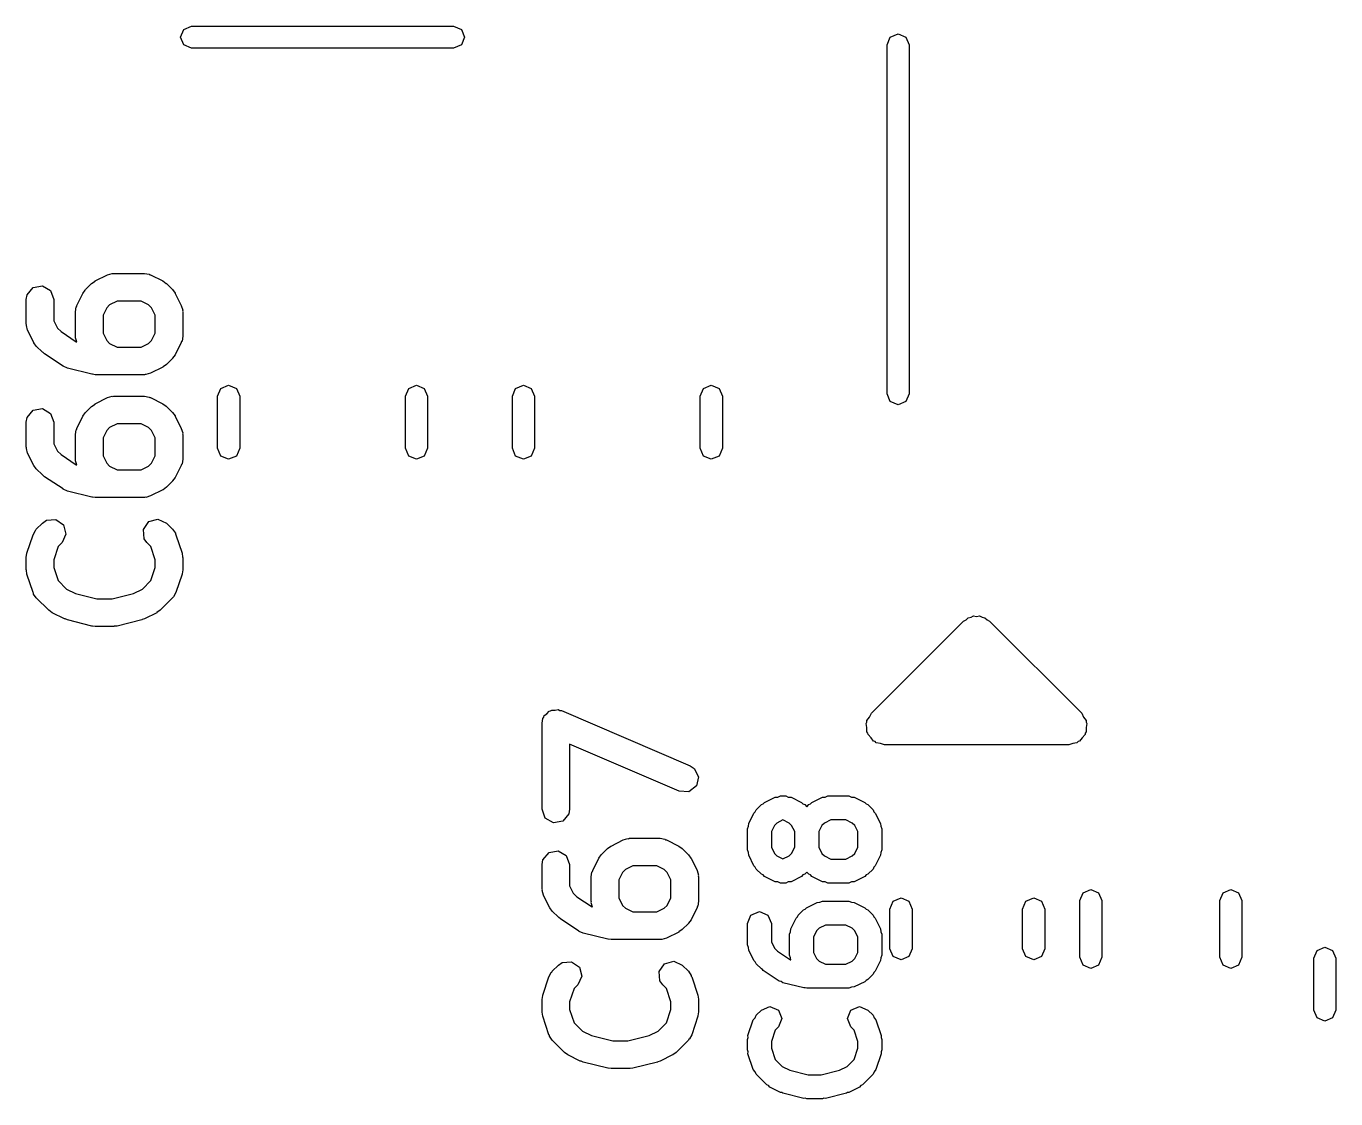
# Model space of a CAD drawing. Extents: x 72 to 186, y -144 to -85.
# Drawn here: x 122.99 to 130.1, y -139.57 to -133.75 of the extents above; entities that cross this region are included whole.
import ezdxf

# ---------------------------------------------------------------- set-up
doc = ezdxf.new("R2010")
doc.units = 0
doc.layers.add('BLACK', color=7, linetype='CONTINUOUS')

msp = doc.modelspace()

# ---------------------------------------------------------------- linework, layer by layer
at = {"layer": 'BLACK', "linetype": 'CONTINUOUS'}
for p, q in [((123.829, -133.81), (123.846, -133.768)), ((123.846, -133.768), (123.889, -133.75)), ((123.889, -133.75), (125.311, -133.75)), ((125.311, -133.75), (125.354, -133.768)), ((125.354, -133.768), (125.371, -133.81)), ((127.681, -133.809), (127.724, -133.791)), ((127.724, -133.791), (127.766, -133.809)), ((123.846, -133.852), (123.829, -133.81)), ((123.889, -133.87), (123.846, -133.852)), ((125.354, -133.852), (125.311, -133.87)), ((125.371, -133.81), (125.354, -133.852)), ((127.664, -133.851), (127.681, -133.809)), ((127.664, -135.745), (127.664, -133.851)), ((127.766, -133.809), (127.784, -133.851)), ((127.784, -133.851), (127.784, -135.745)), ((125.311, -133.87), (123.889, -133.87)), ((123.346, -135.147), (123.365, -135.134)), ((123.365, -135.134), (123.366, -135.133)), ((123.366, -135.133), (123.432, -135.1)), ((123.432, -135.1), (123.457, -135.092)), ((123.457, -135.092), (123.462, -135.093)), ((123.462, -135.093), (123.466, -135.092)), ((123.466, -135.092), (123.633, -135.092)), ((123.633, -135.092), (123.658, -135.096)), ((123.658, -135.096), (123.662, -135.099)), ((123.662, -135.099), (123.666, -135.1)), ((123.666, -135.1), (123.733, -135.133)), ((123.733, -135.133), (123.751, -135.146)), ((122.991, -135.233), (122.996, -135.208)), ((122.996, -135.208), (123.029, -135.168)), ((123.029, -135.168), (123.079, -135.159)), ((123.079, -135.159), (123.123, -135.185)), ((123.123, -135.185), (123.141, -135.233)), ((123.266, -135.266), (123.299, -135.2)), ((123.299, -135.2), (123.312, -135.182)), ((123.312, -135.182), (123.313, -135.18)), ((123.313, -135.18), (123.346, -135.147)), ((123.751, -135.146), (123.752, -135.147)), ((123.752, -135.147), (123.786, -135.18)), ((123.786, -135.18), (123.799, -135.199)), ((123.799, -135.199), (123.8, -135.2)), ((123.8, -135.2), (123.833, -135.266)), ((122.991, -135.367), (122.991, -135.233)), ((123.141, -135.233), (123.141, -135.349)), ((123.258, -135.3), (123.262, -135.274)), ((123.262, -135.274), (123.265, -135.271)), ((123.265, -135.271), (123.266, -135.266)), ((123.428, -135.278), (123.408, -135.318)), ((123.444, -135.262), (123.428, -135.278)), ((123.484, -135.242), (123.444, -135.262)), ((123.615, -135.242), (123.484, -135.242)), ((123.655, -135.262), (123.615, -135.242)), ((123.671, -135.278), (123.655, -135.262)), ((123.691, -135.318), (123.671, -135.278)), ((123.833, -135.266), (123.841, -135.291)), ((123.141, -135.349), (123.161, -135.389)), ((123.258, -135.433), (123.258, -135.3)), ((123.408, -135.318), (123.408, -135.416)), ((123.691, -135.416), (123.691, -135.318)), ((123.841, -135.291), (123.839, -135.296)), ((123.839, -135.296), (123.841, -135.3)), ((123.841, -135.3), (123.841, -135.433)), ((122.993, -135.371), (122.991, -135.367)), ((122.992, -135.375), (122.993, -135.371)), ((122.999, -135.4), (122.992, -135.375)), ((123.032, -135.467), (122.999, -135.4)), ((123.161, -135.389), (123.18, -135.408)), ((123.18, -135.408), (123.263, -135.464)), ((123.408, -135.416), (123.428, -135.456)), ((123.671, -135.456), (123.691, -135.416)), ((123.033, -135.468), (123.032, -135.467)), ((123.046, -135.486), (123.033, -135.468)), ((123.08, -135.52), (123.046, -135.486)), ((123.259, -135.438), (123.258, -135.433)), ((123.258, -135.442), (123.259, -135.438)), ((123.265, -135.464), (123.258, -135.442)), ((123.263, -135.464), (123.265, -135.464)), ((123.428, -135.456), (123.444, -135.472)), ((123.444, -135.472), (123.484, -135.492)), ((123.484, -135.492), (123.615, -135.492)), ((123.615, -135.492), (123.655, -135.472)), ((123.655, -135.472), (123.671, -135.456)), ((123.833, -135.467), (123.8, -135.534)), ((123.834, -135.462), (123.833, -135.467)), ((123.837, -135.459), (123.834, -135.462)), ((123.841, -135.433), (123.837, -135.459)), ((123.083, -135.521), (123.08, -135.52)), ((123.091, -135.529), (123.083, -135.521)), ((123.191, -135.596), (123.091, -135.529)), ((123.786, -135.553), (123.752, -135.586)), ((123.8, -135.534), (123.786, -135.552)), ((123.786, -135.552), (123.786, -135.553)), ((123.192, -135.596), (123.191, -135.596)), ((123.215, -135.606), (123.192, -135.596)), ((123.348, -135.639), (123.215, -135.606)), ((123.351, -135.639), (123.348, -135.639)), ((123.366, -135.642), (123.351, -135.639)), ((123.666, -135.634), (123.641, -135.641)), ((123.733, -135.6), (123.666, -135.634)), ((123.734, -135.599), (123.733, -135.6)), ((123.752, -135.586), (123.734, -135.599)), ((123.633, -135.642), (123.366, -135.642)), ((123.637, -135.64), (123.633, -135.642)), ((123.641, -135.641), (123.637, -135.64)), ((124.048, -135.717), (124.09, -135.699)), ((124.09, -135.699), (124.132, -135.717)), ((125.068, -135.717), (125.11, -135.699)), ((125.11, -135.699), (125.152, -135.717)), ((125.648, -135.717), (125.69, -135.699)), ((125.69, -135.699), (125.732, -135.717)), ((126.668, -135.717), (126.71, -135.699)), ((126.71, -135.699), (126.752, -135.717)), ((123.366, -135.8), (123.432, -135.766)), ((123.432, -135.766), (123.457, -135.759)), ((123.457, -135.759), (123.462, -135.76)), ((123.462, -135.76), (123.466, -135.758)), ((123.466, -135.758), (123.633, -135.758)), ((123.633, -135.758), (123.658, -135.763)), ((123.658, -135.763), (123.662, -135.766)), ((123.662, -135.766), (123.666, -135.766)), ((123.666, -135.766), (123.733, -135.8)), ((124.03, -135.759), (124.048, -135.717)), ((124.03, -136.041), (124.03, -135.759)), ((124.132, -135.717), (124.15, -135.759)), ((124.15, -135.759), (124.15, -136.041)), ((125.05, -135.759), (125.068, -135.717)), ((125.05, -136.041), (125.05, -135.759)), ((125.152, -135.717), (125.17, -135.759)), ((125.17, -135.759), (125.17, -136.041)), ((125.63, -135.759), (125.648, -135.717)), ((125.63, -136.041), (125.63, -135.759)), ((125.732, -135.717), (125.75, -135.759)), ((125.75, -135.759), (125.75, -136.041)), ((126.65, -135.759), (126.668, -135.717)), ((126.65, -136.041), (126.65, -135.759)), ((126.752, -135.717), (126.77, -135.759)), ((126.77, -135.759), (126.77, -136.041)), ((127.681, -135.788), (127.664, -135.745)), ((127.784, -135.745), (127.766, -135.788)), ((122.996, -135.874), (123.029, -135.835)), ((123.029, -135.835), (123.079, -135.826)), ((123.079, -135.826), (123.123, -135.852)), ((123.123, -135.852), (123.141, -135.9)), ((123.299, -135.866), (123.312, -135.848)), ((123.312, -135.848), (123.313, -135.847)), ((123.313, -135.847), (123.346, -135.814)), ((123.346, -135.814), (123.365, -135.801)), ((123.365, -135.801), (123.366, -135.8)), ((123.733, -135.8), (123.751, -135.813)), ((123.751, -135.813), (123.752, -135.814)), ((123.752, -135.814), (123.786, -135.847)), ((123.786, -135.847), (123.799, -135.865)), ((127.724, -135.805), (127.681, -135.788)), ((127.766, -135.788), (127.724, -135.805)), ((122.991, -135.9), (122.996, -135.874)), ((122.991, -136.033), (122.991, -135.9)), ((123.141, -135.9), (123.141, -136.016)), ((123.266, -135.933), (123.299, -135.866)), ((123.484, -135.908), (123.444, -135.928)), ((123.615, -135.908), (123.484, -135.908)), ((123.655, -135.928), (123.615, -135.908)), ((123.799, -135.865), (123.8, -135.866)), ((123.8, -135.866), (123.833, -135.933)), ((123.258, -135.967), (123.262, -135.941)), ((123.258, -136.1), (123.258, -135.967)), ((123.262, -135.941), (123.265, -135.938)), ((123.265, -135.938), (123.266, -135.933)), ((123.428, -135.944), (123.408, -135.984)), ((123.408, -135.984), (123.408, -136.082)), ((123.444, -135.928), (123.428, -135.944)), ((123.671, -135.944), (123.655, -135.928)), ((123.691, -135.984), (123.671, -135.944)), ((123.691, -136.082), (123.691, -135.984)), ((123.833, -135.933), (123.841, -135.958)), ((123.841, -135.958), (123.839, -135.962)), ((123.839, -135.962), (123.841, -135.967)), ((123.841, -135.967), (123.841, -136.1)), ((122.993, -136.038), (122.991, -136.033)), ((122.992, -136.042), (122.993, -136.038)), ((122.999, -136.067), (122.992, -136.042)), ((123.141, -136.016), (123.161, -136.056)), ((123.161, -136.056), (123.18, -136.075)), ((124.048, -136.083), (124.03, -136.041)), ((124.15, -136.041), (124.132, -136.083)), ((125.068, -136.083), (125.05, -136.041)), ((125.17, -136.041), (125.152, -136.083)), ((125.648, -136.083), (125.63, -136.041)), ((125.75, -136.041), (125.732, -136.083)), ((126.668, -136.083), (126.65, -136.041)), ((126.77, -136.041), (126.752, -136.083)), ((123.032, -136.134), (122.999, -136.067)), ((123.033, -136.135), (123.032, -136.134)), ((123.046, -136.153), (123.033, -136.135)), ((123.18, -136.075), (123.263, -136.13)), ((123.259, -136.104), (123.258, -136.1)), ((123.258, -136.109), (123.259, -136.104)), ((123.265, -136.131), (123.258, -136.109)), ((123.263, -136.13), (123.265, -136.131)), ((123.408, -136.082), (123.428, -136.122)), ((123.428, -136.122), (123.444, -136.138)), ((123.655, -136.138), (123.671, -136.122)), ((123.671, -136.122), (123.691, -136.082)), ((123.833, -136.134), (123.8, -136.2)), ((123.834, -136.129), (123.833, -136.134)), ((123.837, -136.126), (123.834, -136.129)), ((123.841, -136.1), (123.837, -136.126)), ((124.09, -136.101), (124.048, -136.083)), ((124.132, -136.083), (124.09, -136.101)), ((125.11, -136.101), (125.068, -136.083)), ((125.152, -136.083), (125.11, -136.101)), ((125.69, -136.101), (125.648, -136.083)), ((125.732, -136.083), (125.69, -136.101)), ((126.71, -136.101), (126.668, -136.083)), ((126.752, -136.083), (126.71, -136.101)), ((123.08, -136.186), (123.046, -136.153)), ((123.083, -136.188), (123.08, -136.186)), ((123.091, -136.196), (123.083, -136.188)), ((123.191, -136.262), (123.091, -136.196)), ((123.444, -136.138), (123.484, -136.158)), ((123.484, -136.158), (123.615, -136.158)), ((123.615, -136.158), (123.655, -136.138)), ((123.8, -136.2), (123.786, -136.218)), ((123.192, -136.263), (123.191, -136.262)), ((123.215, -136.273), (123.192, -136.263)), ((123.348, -136.306), (123.215, -136.273)), ((123.733, -136.267), (123.666, -136.3)), ((123.734, -136.266), (123.733, -136.267)), ((123.752, -136.253), (123.734, -136.266)), ((123.786, -136.22), (123.752, -136.253)), ((123.786, -136.218), (123.786, -136.22)), ((123.351, -136.306), (123.348, -136.306)), ((123.366, -136.308), (123.351, -136.306)), ((123.633, -136.308), (123.366, -136.308)), ((123.637, -136.307), (123.633, -136.308)), ((123.641, -136.308), (123.637, -136.307)), ((123.666, -136.3), (123.641, -136.308)), ((123.028, -136.51), (123.041, -136.487)), ((123.041, -136.487), (123.044, -136.484)), ((123.044, -136.484), (123.046, -136.48)), ((123.046, -136.48), (123.08, -136.447)), ((123.08, -136.447), (123.101, -136.432)), ((123.101, -136.432), (123.152, -136.428)), ((123.152, -136.428), (123.194, -136.457)), ((123.194, -136.457), (123.207, -136.507)), ((123.627, -136.481), (123.656, -136.439)), ((123.631, -136.532), (123.627, -136.481)), ((123.656, -136.439), (123.706, -136.425)), ((123.706, -136.425), (123.752, -136.447)), ((123.752, -136.447), (123.786, -136.48)), ((123.786, -136.48), (123.801, -136.502)), ((122.995, -136.61), (123.028, -136.51)), ((123.186, -136.553), (123.165, -136.574)), ((123.207, -136.507), (123.186, -136.553)), ((123.646, -136.553), (123.631, -136.532)), ((123.667, -136.574), (123.646, -136.553)), ((123.801, -136.502), (123.801, -136.506)), ((123.801, -136.506), (123.804, -136.51)), ((123.804, -136.51), (123.837, -136.61)), ((122.991, -136.633), (122.995, -136.611)), ((122.991, -136.7), (122.991, -136.633)), ((122.995, -136.611), (122.995, -136.61)), ((123.165, -136.574), (123.141, -136.646)), ((123.691, -136.646), (123.667, -136.574)), ((123.837, -136.61), (123.84, -136.632)), ((123.84, -136.632), (123.841, -136.633)), ((123.841, -136.633), (123.841, -136.7)), ((122.992, -136.702), (122.991, -136.7)), ((122.995, -136.724), (122.992, -136.702)), ((123.141, -136.646), (123.141, -136.688)), ((123.141, -136.688), (123.165, -136.759)), ((123.667, -136.759), (123.691, -136.688)), ((123.691, -136.688), (123.691, -136.646)), ((123.841, -136.7), (123.837, -136.722)), ((123.028, -136.824), (122.995, -136.724)), ((123.165, -136.759), (123.21, -136.805)), ((123.622, -136.805), (123.667, -136.759)), ((123.837, -136.724), (123.804, -136.824)), ((123.837, -136.722), (123.837, -136.724)), ((123.031, -136.827), (123.028, -136.824)), ((123.031, -136.832), (123.031, -136.827)), ((123.046, -136.853), (123.031, -136.832)), ((123.21, -136.805), (123.259, -136.829)), ((123.259, -136.829), (123.375, -136.858)), ((123.457, -136.858), (123.573, -136.829)), ((123.573, -136.829), (123.622, -136.805)), ((123.791, -136.847), (123.788, -136.849)), ((123.804, -136.824), (123.791, -136.847)), ((123.113, -136.92), (123.046, -136.853)), ((123.375, -136.858), (123.457, -136.858)), ((123.786, -136.853), (123.719, -136.92)), ((123.788, -136.849), (123.786, -136.853)), ((123.114, -136.92), (123.113, -136.92)), ((123.132, -136.934), (123.114, -136.92)), ((123.199, -136.967), (123.132, -136.934)), ((123.203, -136.967), (123.199, -136.967)), ((123.215, -136.973), (123.203, -136.967)), ((123.348, -137.006), (123.215, -136.973)), ((123.618, -136.973), (123.484, -137.006)), ((123.62, -136.971), (123.618, -136.973)), ((123.633, -136.967), (123.62, -136.971)), ((123.7, -136.934), (123.633, -136.967)), ((123.701, -136.933), (123.7, -136.934)), ((123.719, -136.92), (123.701, -136.933)), ((127.579, -137.479), (128.079, -136.979)), ((128.079, -136.979), (128.093, -136.972)), ((128.093, -136.972), (128.105, -136.961)), ((128.105, -136.961), (128.12, -136.958)), ((128.12, -136.958), (128.134, -136.951)), ((128.134, -136.951), (128.15, -136.954)), ((128.15, -136.954), (128.166, -136.951)), ((128.166, -136.951), (128.18, -136.958)), ((128.18, -136.958), (128.195, -136.961)), ((128.195, -136.961), (128.207, -136.972)), ((128.207, -136.972), (128.221, -136.979)), ((128.221, -136.979), (128.721, -137.479)), ((123.351, -137.006), (123.348, -137.006)), ((123.366, -137.008), (123.351, -137.006)), ((123.466, -137.008), (123.366, -137.008)), ((123.469, -137.007), (123.466, -137.008)), ((123.484, -137.006), (123.469, -137.007)), ((125.803, -137.492), (125.817, -137.482)), ((125.817, -137.482), (125.829, -137.468)), ((125.829, -137.468), (125.837, -137.467)), ((125.837, -137.467), (125.844, -137.462)), ((125.844, -137.462), (125.862, -137.463)), ((125.862, -137.463), (125.879, -137.459)), ((125.879, -137.459), (125.887, -137.464)), ((125.887, -137.464), (125.896, -137.464)), ((125.896, -137.464), (126.596, -137.764)), ((127.569, -137.5), (127.579, -137.479)), ((128.721, -137.479), (128.731, -137.5)), ((125.791, -137.533), (125.796, -137.508)), ((125.791, -138), (125.791, -137.533)), ((125.796, -137.508), (125.801, -137.501)), ((125.801, -137.501), (125.803, -137.492)), ((127.551, -137.534), (127.555, -137.527)), ((127.555, -137.557), (127.551, -137.534)), ((127.555, -137.519), (127.569, -137.5)), ((127.555, -137.527), (127.555, -137.519)), ((127.555, -137.581), (127.555, -137.557)), ((128.731, -137.5), (128.745, -137.519)), ((128.745, -137.519), (128.745, -137.527)), ((128.745, -137.527), (128.749, -137.534)), ((128.749, -137.534), (128.745, -137.557)), ((128.745, -137.557), (128.745, -137.581)), ((127.56, -137.587), (127.555, -137.581)), ((127.561, -137.595), (127.56, -137.587)), ((127.577, -137.612), (127.561, -137.595)), ((127.591, -137.631), (127.577, -137.612)), ((128.723, -137.612), (128.709, -137.631)), ((128.739, -137.595), (128.723, -137.612)), ((128.74, -137.587), (128.739, -137.595)), ((128.745, -137.581), (128.74, -137.587)), ((126.536, -137.902), (125.941, -137.647)), ((125.941, -137.647), (125.941, -138)), ((127.599, -137.633), (127.591, -137.631)), ((127.605, -137.639), (127.599, -137.633)), ((127.628, -137.643), (127.605, -137.639)), ((127.65, -137.65), (127.628, -137.643)), ((128.65, -137.65), (127.65, -137.65)), ((128.672, -137.643), (128.65, -137.65)), ((128.695, -137.639), (128.672, -137.643)), ((128.701, -137.633), (128.695, -137.639)), ((128.709, -137.631), (128.701, -137.633)), ((126.596, -137.764), (126.617, -137.779)), ((126.617, -137.779), (126.641, -137.824)), ((126.641, -137.824), (126.629, -137.874)), ((126.588, -137.905), (126.536, -137.902)), ((126.629, -137.874), (126.588, -137.905)), ((126.953, -138.004), (126.982, -137.975)), ((126.982, -137.975), (126.992, -137.971)), ((126.992, -137.971), (126.999, -137.963)), ((126.999, -137.963), (127.056, -137.935)), ((127.056, -137.935), (127.071, -137.934)), ((127.071, -137.934), (127.085, -137.928)), ((127.085, -137.928), (127.114, -137.928)), ((127.114, -137.928), (127.128, -137.934)), ((127.128, -137.934), (127.143, -137.935)), ((127.143, -137.935), (127.2, -137.963)), ((127.2, -137.963), (127.207, -137.971)), ((127.207, -137.971), (127.217, -137.975)), ((127.217, -137.975), (127.228, -137.987)), ((127.228, -137.987), (127.239, -137.975)), ((127.239, -137.975), (127.249, -137.971)), ((127.249, -137.971), (127.256, -137.963)), ((127.256, -137.963), (127.313, -137.935)), ((127.313, -137.935), (127.328, -137.934)), ((127.328, -137.934), (127.342, -137.928)), ((127.342, -137.928), (127.457, -137.928)), ((127.457, -137.928), (127.471, -137.934)), ((127.471, -137.934), (127.486, -137.935)), ((127.486, -137.935), (127.543, -137.963)), ((127.543, -137.963), (127.55, -137.971)), ((127.55, -137.971), (127.56, -137.975)), ((127.56, -137.975), (127.588, -138.004)), ((125.809, -138.048), (125.791, -138)), ((125.853, -138.074), (125.809, -138.048)), ((125.937, -138.026), (125.904, -138.065)), ((125.941, -138), (125.937, -138.026)), ((126.913, -138.078), (126.941, -138.021)), ((126.941, -138.021), (126.949, -138.014)), ((126.949, -138.014), (126.953, -138.004)), ((127.588, -138.004), (127.592, -138.014)), ((127.592, -138.014), (127.6, -138.021)), ((127.6, -138.021), (127.629, -138.078)), ((125.904, -138.065), (125.853, -138.074)), ((126.906, -138.107), (126.912, -138.093)), ((126.906, -138.221), (126.906, -138.107)), ((126.912, -138.093), (126.913, -138.078)), ((127.053, -138.089), (127.036, -138.122)), ((127.036, -138.122), (127.036, -138.206)), ((127.066, -138.075), (127.053, -138.089)), ((127.099, -138.058), (127.066, -138.075)), ((127.132, -138.075), (127.099, -138.058)), ((127.146, -138.089), (127.132, -138.075)), ((127.163, -138.122), (127.146, -138.089)), ((127.163, -138.206), (127.163, -138.122)), ((127.31, -138.089), (127.293, -138.122)), ((127.293, -138.122), (127.293, -138.206)), ((127.324, -138.075), (127.31, -138.089)), ((127.358, -138.058), (127.324, -138.075)), ((127.441, -138.058), (127.358, -138.058)), ((127.475, -138.075), (127.441, -138.058)), ((127.489, -138.089), (127.475, -138.075)), ((127.506, -138.122), (127.489, -138.089)), ((127.506, -138.206), (127.506, -138.122)), ((127.629, -138.078), (127.63, -138.093)), ((127.63, -138.093), (127.636, -138.107)), ((127.636, -138.107), (127.636, -138.221)), ((126.166, -138.2), (126.232, -138.166)), ((126.232, -138.166), (126.257, -138.159)), ((126.257, -138.159), (126.262, -138.16)), ((126.262, -138.16), (126.266, -138.158)), ((126.266, -138.158), (126.433, -138.158)), ((126.433, -138.158), (126.458, -138.163)), ((126.458, -138.163), (126.462, -138.166)), ((126.462, -138.166), (126.466, -138.166)), ((126.466, -138.166), (126.533, -138.2)), ((125.796, -138.274), (125.829, -138.235)), ((125.829, -138.235), (125.879, -138.226)), ((125.879, -138.226), (125.923, -138.252)), ((125.923, -138.252), (125.941, -138.3)), ((126.066, -138.333), (126.099, -138.266)), ((126.099, -138.266), (126.112, -138.248)), ((126.112, -138.248), (126.113, -138.247)), ((126.113, -138.247), (126.146, -138.214)), ((126.146, -138.214), (126.165, -138.201)), ((126.165, -138.201), (126.166, -138.2)), ((126.533, -138.2), (126.551, -138.213)), ((126.551, -138.213), (126.552, -138.214)), ((126.552, -138.214), (126.586, -138.247)), ((126.586, -138.247), (126.599, -138.265)), ((126.599, -138.265), (126.6, -138.266)), ((126.6, -138.266), (126.633, -138.333)), ((126.912, -138.235), (126.906, -138.221)), ((126.913, -138.25), (126.912, -138.235)), ((126.941, -138.308), (126.913, -138.25)), ((127.036, -138.206), (127.053, -138.24)), ((127.053, -138.24), (127.066, -138.254)), ((127.066, -138.254), (127.099, -138.27)), ((127.099, -138.27), (127.132, -138.254)), ((127.132, -138.254), (127.146, -138.24)), ((127.146, -138.24), (127.163, -138.206)), ((127.293, -138.206), (127.31, -138.24)), ((127.31, -138.24), (127.324, -138.254)), ((127.324, -138.254), (127.358, -138.271)), ((127.441, -138.271), (127.475, -138.254)), ((127.475, -138.254), (127.489, -138.24)), ((127.489, -138.24), (127.506, -138.206)), ((127.629, -138.25), (127.6, -138.308)), ((127.63, -138.235), (127.629, -138.25)), ((127.636, -138.221), (127.63, -138.235)), ((125.791, -138.3), (125.796, -138.274)), ((125.791, -138.433), (125.791, -138.3)), ((125.941, -138.3), (125.941, -138.416)), ((126.058, -138.367), (126.062, -138.341)), ((126.062, -138.341), (126.065, -138.338)), ((126.065, -138.338), (126.066, -138.333)), ((126.244, -138.328), (126.228, -138.344)), ((126.284, -138.308), (126.244, -138.328)), ((126.415, -138.308), (126.284, -138.308)), ((126.455, -138.328), (126.415, -138.308)), ((126.471, -138.344), (126.455, -138.328)), ((126.633, -138.333), (126.641, -138.358)), ((126.949, -138.315), (126.941, -138.308)), ((126.953, -138.325), (126.949, -138.315)), ((126.982, -138.353), (126.953, -138.325)), ((127.358, -138.271), (127.441, -138.271)), ((127.588, -138.325), (127.56, -138.353)), ((127.592, -138.315), (127.588, -138.325)), ((127.6, -138.308), (127.592, -138.315)), ((126.058, -138.5), (126.058, -138.367)), ((126.228, -138.344), (126.208, -138.384)), ((126.208, -138.384), (126.208, -138.482)), ((126.491, -138.384), (126.471, -138.344)), ((126.491, -138.482), (126.491, -138.384)), ((126.641, -138.358), (126.639, -138.362)), ((126.639, -138.362), (126.641, -138.367)), ((126.641, -138.367), (126.641, -138.5)), ((126.992, -138.357), (126.982, -138.353)), ((126.999, -138.365), (126.992, -138.357)), ((127.056, -138.394), (126.999, -138.365)), ((127.071, -138.395), (127.056, -138.394)), ((127.085, -138.401), (127.071, -138.395)), ((127.114, -138.401), (127.085, -138.401)), ((127.128, -138.395), (127.114, -138.401)), ((127.143, -138.394), (127.128, -138.395)), ((127.2, -138.365), (127.143, -138.394)), ((127.207, -138.357), (127.2, -138.365)), ((127.217, -138.353), (127.207, -138.357)), ((127.228, -138.342), (127.217, -138.353)), ((127.239, -138.353), (127.228, -138.342)), ((127.249, -138.357), (127.239, -138.353)), ((127.256, -138.365), (127.249, -138.357)), ((127.313, -138.394), (127.256, -138.365)), ((127.328, -138.395), (127.313, -138.394)), ((127.342, -138.401), (127.328, -138.395)), ((127.457, -138.401), (127.342, -138.401)), ((127.471, -138.395), (127.457, -138.401)), ((127.486, -138.394), (127.471, -138.395)), ((127.543, -138.365), (127.486, -138.394)), ((127.55, -138.357), (127.543, -138.365)), ((127.56, -138.353), (127.55, -138.357)), ((125.793, -138.438), (125.791, -138.433)), ((125.792, -138.442), (125.793, -138.438)), ((125.799, -138.467), (125.792, -138.442)), ((125.832, -138.534), (125.799, -138.467)), ((125.941, -138.416), (125.961, -138.456)), ((125.961, -138.456), (125.98, -138.475)), ((125.98, -138.475), (126.063, -138.53)), ((126.208, -138.482), (126.228, -138.522)), ((126.471, -138.522), (126.491, -138.482)), ((127.698, -138.5), (127.74, -138.482)), ((127.74, -138.482), (127.782, -138.5)), ((128.418, -138.5), (128.46, -138.482)), ((128.46, -138.482), (128.502, -138.5)), ((128.71, -138.496), (128.728, -138.454)), ((128.728, -138.454), (128.77, -138.436)), ((128.77, -138.436), (128.812, -138.454)), ((128.812, -138.454), (128.83, -138.496)), ((129.47, -138.496), (129.488, -138.454)), ((129.488, -138.454), (129.53, -138.436)), ((129.53, -138.436), (129.572, -138.454)), ((129.572, -138.454), (129.59, -138.496)), ((125.833, -138.535), (125.832, -138.534)), ((125.846, -138.553), (125.833, -138.535)), ((125.88, -138.586), (125.846, -138.553)), ((126.059, -138.504), (126.058, -138.5)), ((126.058, -138.509), (126.059, -138.504)), ((126.065, -138.531), (126.058, -138.509)), ((126.063, -138.53), (126.065, -138.531)), ((126.228, -138.522), (126.244, -138.538)), ((126.244, -138.538), (126.284, -138.558)), ((126.415, -138.558), (126.455, -138.538)), ((126.455, -138.538), (126.471, -138.522)), ((126.633, -138.534), (126.6, -138.6)), ((126.634, -138.529), (126.633, -138.534)), ((126.637, -138.526), (126.634, -138.529)), ((126.641, -138.5), (126.637, -138.526)), ((127.182, -138.575), (127.211, -138.547)), ((127.211, -138.547), (127.22, -138.543)), ((127.22, -138.543), (127.227, -138.535)), ((127.227, -138.535), (127.285, -138.506)), ((127.285, -138.506), (127.3, -138.505)), ((127.3, -138.505), (127.314, -138.499)), ((127.314, -138.499), (127.457, -138.499)), ((127.457, -138.499), (127.471, -138.505)), ((127.471, -138.505), (127.486, -138.506)), ((127.486, -138.506), (127.543, -138.535)), ((127.543, -138.535), (127.55, -138.543)), ((127.55, -138.543), (127.56, -138.547)), ((127.56, -138.547), (127.588, -138.575)), ((127.68, -138.542), (127.698, -138.5)), ((127.68, -138.758), (127.68, -138.542)), ((127.782, -138.5), (127.8, -138.542)), ((127.8, -138.542), (127.8, -138.758)), ((128.4, -138.542), (128.418, -138.5)), ((128.4, -138.758), (128.4, -138.542)), ((128.502, -138.5), (128.52, -138.542)), ((128.52, -138.542), (128.52, -138.758)), ((128.71, -138.804), (128.71, -138.496)), ((128.83, -138.496), (128.83, -138.804)), ((129.47, -138.804), (129.47, -138.496)), ((129.59, -138.496), (129.59, -138.804)), ((125.883, -138.588), (125.88, -138.586)), ((125.891, -138.596), (125.883, -138.588)), ((125.991, -138.662), (125.891, -138.596)), ((126.284, -138.558), (126.415, -138.558)), ((126.586, -138.62), (126.552, -138.653)), ((126.6, -138.6), (126.586, -138.618)), ((126.586, -138.618), (126.586, -138.62)), ((126.906, -138.621), (126.925, -138.575)), ((126.906, -138.736), (126.906, -138.621)), ((126.925, -138.575), (126.971, -138.556)), ((126.971, -138.556), (127.017, -138.575)), ((127.017, -138.575), (127.036, -138.621)), ((127.036, -138.621), (127.036, -138.72)), ((127.141, -138.65), (127.17, -138.592)), ((127.17, -138.592), (127.178, -138.585)), ((127.178, -138.585), (127.182, -138.575)), ((127.588, -138.575), (127.592, -138.585)), ((127.592, -138.585), (127.6, -138.592)), ((127.6, -138.592), (127.629, -138.65)), ((125.992, -138.663), (125.991, -138.662)), ((126.015, -138.673), (125.992, -138.663)), ((126.148, -138.706), (126.015, -138.673)), ((126.533, -138.667), (126.466, -138.7)), ((126.534, -138.666), (126.533, -138.667)), ((126.552, -138.653), (126.534, -138.666)), ((127.134, -138.679), (127.14, -138.665)), ((127.134, -138.793), (127.134, -138.679)), ((127.14, -138.665), (127.141, -138.65)), ((127.281, -138.66), (127.264, -138.694)), ((127.264, -138.694), (127.264, -138.778)), ((127.295, -138.646), (127.281, -138.66)), ((127.329, -138.629), (127.295, -138.646)), ((127.441, -138.629), (127.329, -138.629)), ((127.475, -138.646), (127.441, -138.629)), ((127.489, -138.66), (127.475, -138.646)), ((127.506, -138.694), (127.489, -138.66)), ((127.506, -138.778), (127.506, -138.694)), ((127.629, -138.65), (127.63, -138.665)), ((127.63, -138.665), (127.636, -138.679)), ((127.636, -138.679), (127.636, -138.793)), ((126.151, -138.706), (126.148, -138.706)), ((126.166, -138.708), (126.151, -138.706)), ((126.433, -138.708), (126.166, -138.708)), ((126.437, -138.707), (126.433, -138.708)), ((126.441, -138.708), (126.437, -138.707)), ((126.466, -138.7), (126.441, -138.708)), ((126.912, -138.75), (126.906, -138.736)), ((126.913, -138.765), (126.912, -138.75)), ((126.941, -138.822), (126.913, -138.765)), ((127.036, -138.72), (127.053, -138.754)), ((127.053, -138.754), (127.069, -138.771)), ((127.698, -138.8), (127.68, -138.758)), ((127.8, -138.758), (127.782, -138.8)), ((128.418, -138.8), (128.4, -138.758)), ((128.52, -138.758), (128.502, -138.8)), ((129.98, -138.809), (129.998, -138.767)), ((129.998, -138.767), (130.04, -138.749)), ((130.04, -138.749), (130.082, -138.767)), ((130.082, -138.767), (130.1, -138.809)), ((125.88, -138.847), (125.901, -138.832)), ((125.901, -138.832), (125.952, -138.828)), ((125.952, -138.828), (125.994, -138.857)), ((126.456, -138.839), (126.506, -138.825)), ((126.506, -138.825), (126.552, -138.847)), ((126.949, -138.829), (126.941, -138.822)), ((126.953, -138.839), (126.949, -138.829)), ((127.069, -138.771), (127.14, -138.818)), ((127.14, -138.807), (127.134, -138.793)), ((127.141, -138.818), (127.14, -138.807)), ((127.14, -138.818), (127.141, -138.818)), ((127.264, -138.778), (127.281, -138.811)), ((127.281, -138.811), (127.295, -138.825)), ((127.295, -138.825), (127.329, -138.842)), ((127.441, -138.842), (127.475, -138.825)), ((127.475, -138.825), (127.489, -138.811)), ((127.489, -138.811), (127.506, -138.778)), ((127.629, -138.822), (127.6, -138.879)), ((127.63, -138.807), (127.629, -138.822)), ((127.636, -138.793), (127.63, -138.807)), ((127.74, -138.818), (127.698, -138.8)), ((127.782, -138.8), (127.74, -138.818)), ((128.46, -138.818), (128.418, -138.8)), ((128.502, -138.8), (128.46, -138.818)), ((128.728, -138.846), (128.71, -138.804)), ((128.83, -138.804), (128.812, -138.846)), ((129.488, -138.846), (129.47, -138.804)), ((129.59, -138.804), (129.572, -138.846)), ((129.98, -139.091), (129.98, -138.809)), ((130.1, -138.809), (130.1, -139.091)), ((125.828, -138.91), (125.841, -138.887)), ((125.841, -138.887), (125.844, -138.884)), ((125.844, -138.884), (125.846, -138.88)), ((125.846, -138.88), (125.88, -138.847)), ((126.007, -138.907), (125.986, -138.953)), ((125.994, -138.857), (126.007, -138.907)), ((126.427, -138.881), (126.456, -138.839)), ((126.431, -138.932), (126.427, -138.881)), ((126.552, -138.847), (126.586, -138.88)), ((126.586, -138.88), (126.601, -138.902)), ((126.601, -138.902), (126.601, -138.906)), ((126.601, -138.906), (126.604, -138.91)), ((126.982, -138.867), (126.953, -138.839)), ((126.988, -138.87), (126.982, -138.867)), ((126.992, -138.876), (126.988, -138.87)), ((127.078, -138.933), (126.992, -138.876)), ((127.329, -138.842), (127.441, -138.842)), ((127.588, -138.896), (127.56, -138.925)), ((127.592, -138.886), (127.588, -138.896)), ((127.6, -138.879), (127.592, -138.886)), ((128.77, -138.864), (128.728, -138.846)), ((128.812, -138.846), (128.77, -138.864)), ((129.53, -138.864), (129.488, -138.846)), ((129.572, -138.846), (129.53, -138.864)), ((125.795, -139.01), (125.828, -138.91)), ((125.965, -138.974), (125.941, -139.046)), ((125.986, -138.953), (125.965, -138.974)), ((126.446, -138.953), (126.431, -138.932)), ((126.467, -138.974), (126.446, -138.953)), ((126.491, -139.046), (126.467, -138.974)), ((126.604, -138.91), (126.637, -139.01)), ((127.089, -138.935), (127.078, -138.933)), ((127.098, -138.942), (127.089, -138.935)), ((127.212, -138.97), (127.098, -138.942)), ((127.22, -138.969), (127.212, -138.97)), ((127.228, -138.972), (127.22, -138.969)), ((127.457, -138.972), (127.228, -138.972)), ((127.471, -138.966), (127.457, -138.972)), ((127.486, -138.965), (127.471, -138.966)), ((127.543, -138.937), (127.486, -138.965)), ((127.55, -138.929), (127.543, -138.937)), ((127.56, -138.925), (127.55, -138.929)), ((125.791, -139.033), (125.795, -139.011)), ((125.791, -139.1), (125.791, -139.033)), ((125.795, -139.011), (125.795, -139.01)), ((125.941, -139.046), (125.941, -139.088)), ((126.491, -139.088), (126.491, -139.046)), ((126.637, -139.01), (126.64, -139.032)), ((126.64, -139.032), (126.641, -139.033)), ((126.641, -139.033), (126.641, -139.1)), ((125.792, -139.102), (125.791, -139.1)), ((125.795, -139.124), (125.792, -139.102)), ((125.941, -139.088), (125.965, -139.159)), ((126.467, -139.159), (126.491, -139.088)), ((126.641, -139.1), (126.637, -139.122)), ((126.637, -139.122), (126.637, -139.124)), ((126.948, -139.132), (126.953, -139.118)), ((126.953, -139.118), (126.982, -139.09)), ((126.982, -139.09), (127.028, -139.071)), ((127.028, -139.071), (127.074, -139.09)), ((127.074, -139.09), (127.093, -139.136)), ((127.449, -139.136), (127.468, -139.09)), ((127.468, -139.09), (127.514, -139.071)), ((127.514, -139.071), (127.56, -139.09)), ((127.56, -139.09), (127.588, -139.118)), ((127.588, -139.118), (127.594, -139.132)), ((129.998, -139.133), (129.98, -139.091)), ((130.1, -139.091), (130.082, -139.133)), ((125.828, -139.224), (125.795, -139.124)), ((125.965, -139.159), (126.01, -139.205)), ((126.422, -139.205), (126.467, -139.159)), ((126.637, -139.124), (126.604, -139.224)), ((126.909, -139.229), (126.938, -139.144)), ((126.938, -139.144), (126.948, -139.132)), ((127.074, -139.182), (127.056, -139.199)), ((127.093, -139.136), (127.074, -139.182)), ((127.468, -139.182), (127.449, -139.136)), ((127.485, -139.199), (127.468, -139.182)), ((127.594, -139.132), (127.604, -139.144)), ((127.604, -139.144), (127.632, -139.229)), ((130.04, -139.151), (129.998, -139.133)), ((130.082, -139.133), (130.04, -139.151)), ((125.831, -139.227), (125.828, -139.224)), ((125.831, -139.232), (125.831, -139.227)), ((125.846, -139.253), (125.831, -139.232)), ((125.913, -139.32), (125.846, -139.253)), ((126.01, -139.205), (126.059, -139.229)), ((126.059, -139.229), (126.175, -139.258)), ((126.175, -139.258), (126.257, -139.258)), ((126.257, -139.258), (126.373, -139.229)), ((126.373, -139.229), (126.422, -139.205)), ((126.586, -139.253), (126.519, -139.32)), ((126.588, -139.249), (126.586, -139.253)), ((126.591, -139.247), (126.588, -139.249)), ((126.604, -139.224), (126.591, -139.247)), ((126.906, -139.25), (126.91, -139.24)), ((126.906, -139.307), (126.906, -139.25)), ((126.91, -139.24), (126.909, -139.229)), ((127.056, -139.199), (127.036, -139.261)), ((127.036, -139.261), (127.036, -139.297)), ((127.506, -139.261), (127.485, -139.199)), ((127.506, -139.297), (127.506, -139.261)), ((127.632, -139.229), (127.632, -139.24)), ((127.632, -139.24), (127.636, -139.25)), ((127.636, -139.25), (127.636, -139.307)), ((125.914, -139.32), (125.913, -139.32)), ((125.932, -139.334), (125.914, -139.32)), ((125.999, -139.367), (125.932, -139.334)), ((126.5, -139.334), (126.433, -139.367)), ((126.501, -139.333), (126.5, -139.334)), ((126.519, -139.32), (126.501, -139.333)), ((126.91, -139.317), (126.906, -139.307)), ((126.909, -139.328), (126.91, -139.317)), ((126.938, -139.413), (126.909, -139.328)), ((127.036, -139.297), (127.056, -139.358)), ((127.485, -139.358), (127.506, -139.297)), ((127.632, -139.328), (127.604, -139.413)), ((127.636, -139.307), (127.632, -139.317)), ((127.632, -139.317), (127.632, -139.328)), ((126.003, -139.367), (125.999, -139.367)), ((126.015, -139.373), (126.003, -139.367)), ((126.148, -139.406), (126.015, -139.373)), ((126.151, -139.406), (126.148, -139.406)), ((126.166, -139.408), (126.151, -139.406)), ((126.269, -139.407), (126.266, -139.408)), ((126.284, -139.406), (126.269, -139.407)), ((126.418, -139.373), (126.284, -139.406)), ((126.42, -139.371), (126.418, -139.373)), ((126.433, -139.367), (126.42, -139.371)), ((127.056, -139.358), (127.095, -139.397)), ((127.095, -139.397), (127.136, -139.417)), ((127.405, -139.417), (127.447, -139.397)), ((127.447, -139.397), (127.485, -139.358)), ((126.266, -139.408), (126.166, -139.408)), ((126.948, -139.425), (126.938, -139.413)), ((126.953, -139.439), (126.948, -139.425)), ((127.011, -139.496), (126.953, -139.439)), ((127.136, -139.417), (127.236, -139.442)), ((127.236, -139.442), (127.306, -139.442)), ((127.306, -139.442), (127.405, -139.417)), ((127.588, -139.439), (127.531, -139.496)), ((127.594, -139.425), (127.588, -139.439)), ((127.604, -139.413), (127.594, -139.425)), ((127.02, -139.5), (127.011, -139.496)), ((127.027, -139.508), (127.02, -139.5)), ((127.085, -139.537), (127.027, -139.508)), ((127.092, -139.537), (127.085, -139.537)), ((127.098, -139.542), (127.092, -139.537)), ((127.212, -139.57), (127.098, -139.542)), ((127.444, -139.542), (127.329, -139.57)), ((127.45, -139.537), (127.444, -139.542)), ((127.457, -139.537), (127.45, -139.537)), ((127.514, -139.508), (127.457, -139.537)), ((127.521, -139.5), (127.514, -139.508)), ((127.531, -139.496), (127.521, -139.5)), ((127.22, -139.569), (127.212, -139.57)), ((127.228, -139.572), (127.22, -139.569)), ((127.314, -139.572), (127.228, -139.572)), ((127.321, -139.569), (127.314, -139.572)), ((127.329, -139.57), (127.321, -139.569))]:
    msp.add_line(p, q, dxfattribs=at)

doc.saveas('drawing.dxf')
